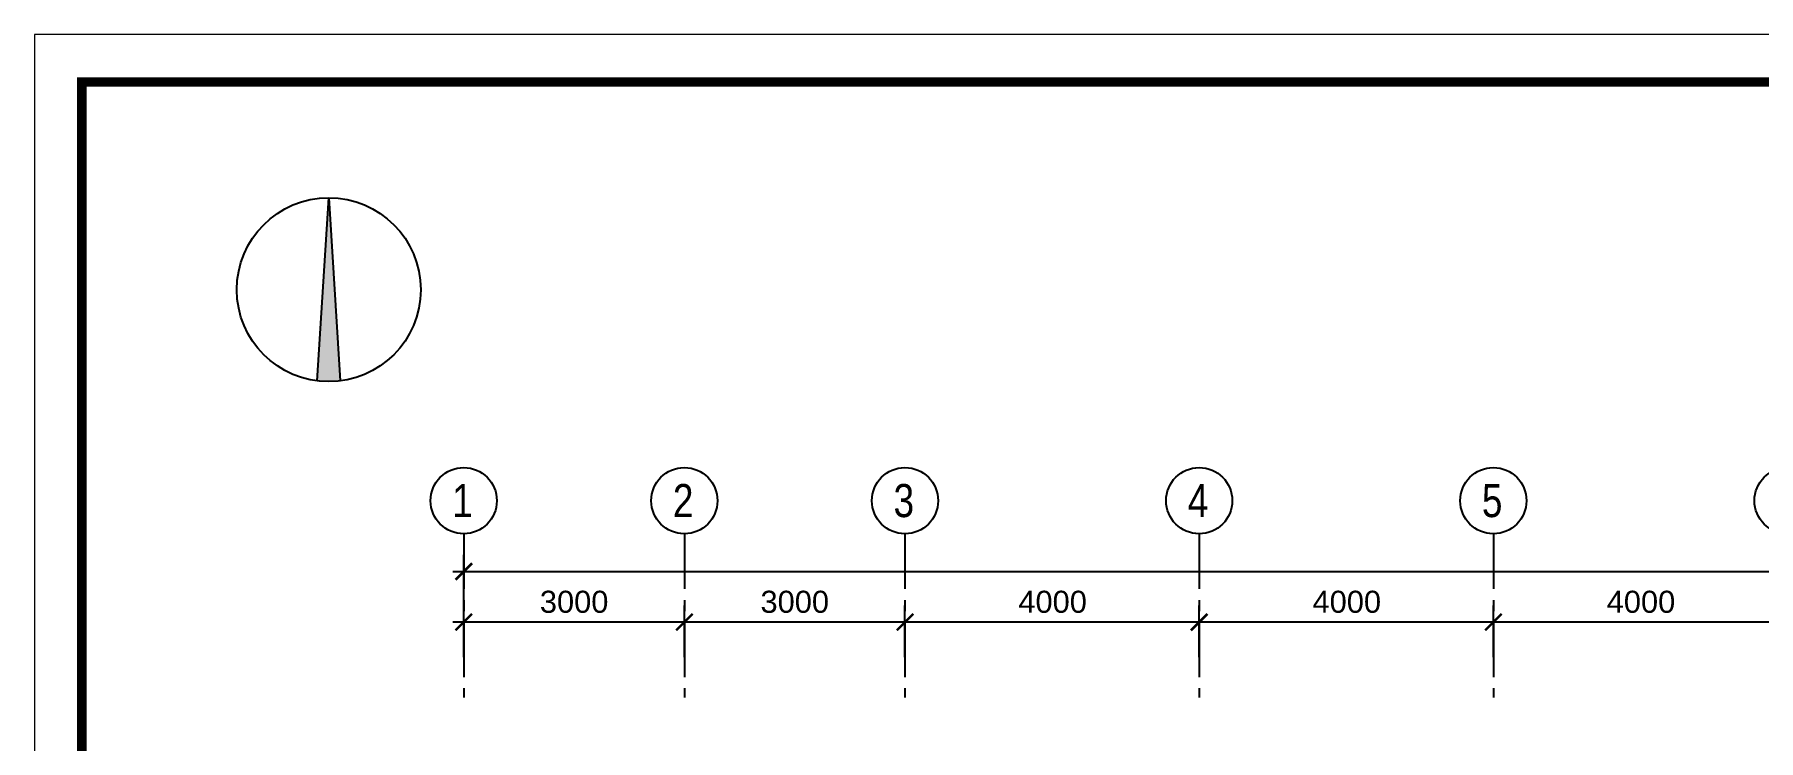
# Model space of a CAD drawing. Header units: millimetres. Extents: x 526420 to 928802, y 401925 to 509768.
# Drawn here: x 526420 to 549861, y 433713 to 443312 of the extents above; entities that cross this region are included whole.
import ezdxf

# ---------------------------------------------------------------- set-up
doc = ezdxf.new("R2010")
doc.units = ezdxf.units.MM
doc.header["$LTSCALE"] = 3000
doc.header["$MEASUREMENT"] = 0
doc.linetypes.add('CENTER', pattern=[2, 1.25, -0.25, 0.25, -0.25])
doc.layers.get('0').update_dxf_attribs({"linetype": 'CONTINUOUS'})
doc.layers.add('A', color=7, linetype='CONTINUOUS')
doc.layers.add('P-TEXT', color=7, linetype='CONTINUOUS')
doc.styles.add('Arial', font='ARIAL.TTF')

msp = doc.modelspace()

# ---------------------------------------------------------------- linework, layer by layer
at = {"color": 0, "linetype": 'CENTER', "ltscale": 0.2}
for p, q in [((532256, 436523), (532256, 434299)), ((535256, 436523), (535256, 434299)), ((538256, 436523), (538256, 434299)), ((542256, 436523), (542256, 434299)), ((546256, 436523), (546256, 434299))]:
    msp.add_line(p, q, dxfattribs=at)
at = {"color": 0, "ltscale": 0.7}
for p, q in [((532256, 435548), (532256, 436235)), ((532106, 436010), (576406, 436010)), ((535406, 435323), (532106, 435323)), ((532256, 434848), (532256, 435548)), ((538406, 435323), (535106, 435323)), ((535256, 434848), (535256, 435548)), ((535256, 434848), (535256, 435548)), ((542406, 435323), (538106, 435323)), ((538256, 434848), (538256, 435548)), ((538256, 434848), (538256, 435548)), ((546406, 435323), (542106, 435323)), ((542256, 434848), (542256, 435548)), ((542256, 434848), (542256, 435548)), ((550406, 435323), (546106, 435323)), ((546256, 434848), (546256, 435548)), ((546256, 434848), (546256, 435548))]:
    msp.add_line(p, q, dxfattribs=at)
at = {"color": 0, "linetype": 'ByBlock', "const_width": 33.8}
for points in [[(532369, 436123), (532144, 435898)], [(532369, 435435), (532144, 435210)], [(535144, 435210), (535369, 435435)], [(535369, 435435), (535144, 435210)], [(538144, 435210), (538369, 435435)], [(538369, 435435), (538144, 435210)], [(542144, 435210), (542369, 435435)], [(542369, 435435), (542144, 435210)], [(546144, 435210), (546369, 435435)], [(546369, 435435), (546144, 435210)]]:
    msp.add_lwpolyline(points, dxfattribs=at)
at = {"color": 0, "ltscale": 5}
for centre in [(532256, 436973), (535256, 436973), (538256, 436973), (542256, 436973), (546256, 436973), (550256, 436973)]:
    msp.add_circle(centre, 450, dxfattribs=at)
at = {"layer": 'A', "linetype": 'ByBlock', "lineweight": 0}
for points in [[(581843, 443312), (526420, 443312), (526420, 403742), (581843, 403742)], [(527064, 404387), (581198, 404387), (581198, 442667), (527064, 442667)]]:
    msp.add_lwpolyline(points, close=True, dxfattribs=at)
at = {"layer": 'A', "linetype": 'ByBlock', "lineweight": 0, "const_width": 129}
msp.add_lwpolyline([(527064, 404387), (581198, 404387), (581198, 442667), (527064, 442667)], close=True, dxfattribs=at)
at = {"layer": 'P-TEXT', "color": 0}
msp.add_circle((530421, 439842), 1250, dxfattribs=at)
msp.add_solid([(530265, 438602), (530421, 441092), (530577, 438602), (530421, 441092)], dxfattribs=at)
at = {"layer": 'P-TEXT', "color": 0, "invisible_edges": 14}
for points in [[(530265, 438602), (530421, 441092), (530421, 438592)], [(530421, 441092), (530577, 438602), (530421, 438592)]]:
    msp.add_3dface(points, dxfattribs=at)

# ---------------------------------------------------------------- texts
at = {"color": 0, "style": 'Arial', "width": 0.8}
for s, p in [('1', (532100, 436750)), ('2', (535100, 436750)), ('3', (538100, 436750)), ('4', (542100, 436750)), ('5', (546100, 436750))]:
    msp.add_text(s, height=450, dxfattribs=at).set_placement(p)
at = {"color": 0, "style": 'Arial'}
for s, p in [('3000', (533291, 435449)), ('3000', (536291, 435449)), ('4000', (539797, 435449)), ('4000', (543797, 435449)), ('4000', (547797, 435449))]:
    msp.add_text(s, height=300, dxfattribs=at).set_placement(p)

doc.saveas('drawing.dxf')
